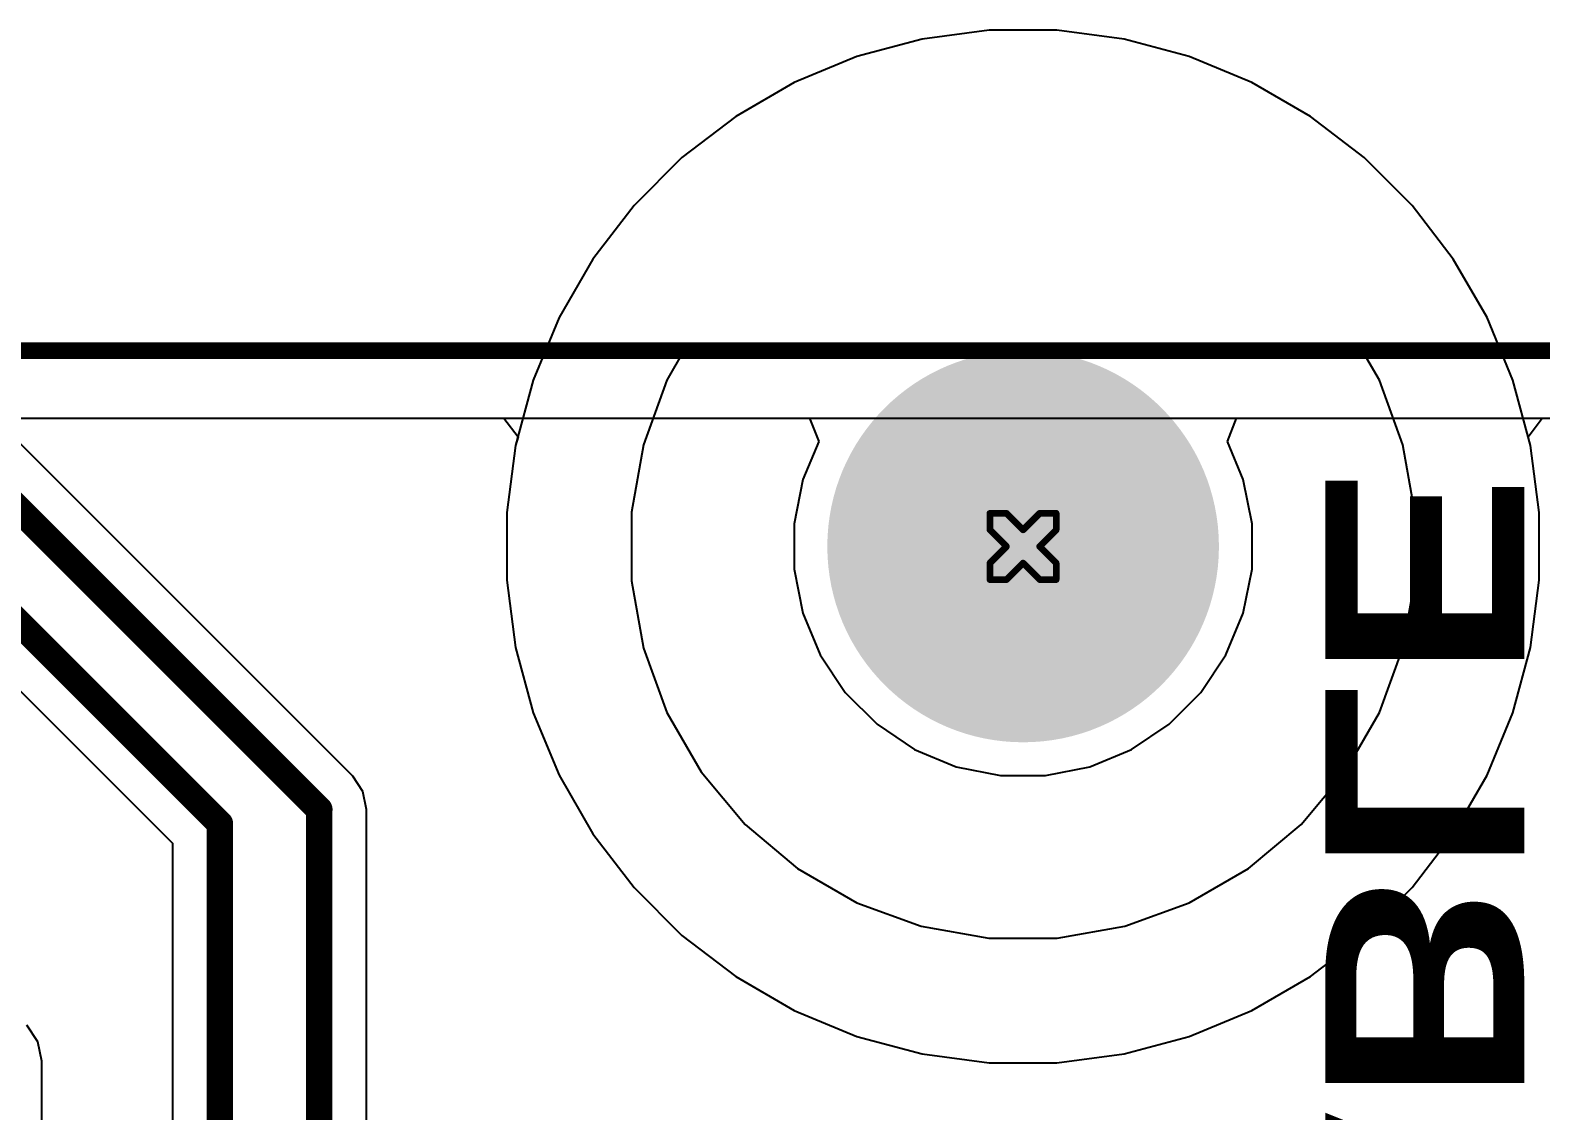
# Model space of a CAD drawing. Header units: inches. Extents: x -6 to 385, y -2 to 102.
# Drawn here: x 63.06 to 74.64, y 39.18 to 47.45 of the extents above; entities that cross this region are included whole.
import ezdxf

# ---------------------------------------------------------------- set-up
doc = ezdxf.new("R2010")
doc.units = ezdxf.units.IN
for name, color, linetype in [('Board outline', 216, 'Continuous'), ('Bottom Layer', 5, 'Continuous'), ('Bottom Overlay', 54, 'Continuous'), ('Bottom Solder', 6, 'Continuous'), ('Drill Drawing', 1, 'Continuous'), ('Layer 1', 16, 'Continuous'), ('Layer 2', 76, 'Continuous'), ('Multi-Layer', 9, 'Continuous'), ('Pad Holes', 156, 'Continuous'), ('Top Layer', 1, 'Continuous'), ('Top Solder', 216, 'Continuous')]:
    doc.layers.add(name, color=color, linetype=linetype)
doc.styles.add('Arial Black_Bold', font='', dxfattribs={"height": 0.2})
doc.styles.get('Arial Black_Bold').set_extended_font_data('Arial Black', bold=True)

msp = doc.modelspace()

# ---------------------------------------------------------------- hatches: boundary and pattern name
at = {"layer": 'Bottom Layer'}
h = msp.add_hatch(color=5, dxfattribs=at)
edge = h.paths.add_edge_path()
edge.add_arc((70.67, 43.5), 0.762, 0, 360)
at = {"layer": 'Bottom Solder'}
h = msp.add_hatch(color=6, dxfattribs=at)
edge = h.paths.add_edge_path()
edge.add_arc((70.67, 43.5), 0.864, 0, 360)
at = {"layer": 'Layer 1'}
h = msp.add_hatch(color=16, dxfattribs=at)
edge = h.paths.add_edge_path()
edge.add_arc((70.67, 43.5), 0.762, 0, 360)
at = {"layer": 'Layer 2'}
h = msp.add_hatch(color=76, dxfattribs=at)
edge = h.paths.add_edge_path()
edge.add_arc((70.67, 43.5), 0.762, 0, 360)
at = {"layer": 'Multi-Layer'}
h = msp.add_hatch(color=9, dxfattribs=at)
edge = h.paths.add_edge_path()
edge.add_arc((70.67, 43.5), 0.762, 0, 360)
at = {"layer": 'Pad Holes'}
h = msp.add_hatch(color=7, dxfattribs=at)
edge = h.paths.add_edge_path()
edge.add_arc((70.67, 43.5), 1.5, 0, 360)
at = {"layer": 'Top Layer'}
h = msp.add_hatch(color=1, dxfattribs=at)
edge = h.paths.add_edge_path()
edge.add_arc((70.67, 43.5), 0.762, 0, 360)
at = {"layer": 'Top Solder'}
h = msp.add_hatch(color=216, dxfattribs=at)
edge = h.paths.add_edge_path()
edge.add_arc((70.67, 43.5), 0.864, 0, 360)

# ---------------------------------------------------------------- linework, layer by layer
at = {"layer": 'Board outline'}
msp.add_lwpolyline([(0, 45, 0.127, 0.127, 0), (79.597, 45, 0.127, 0.127, 0)], format="xyseb", dxfattribs=at)
at = {"layer": 'Bottom Layer'}
for p, q in [((70.41, 47.455), (69.896, 47.387)), ((70.67, 47.455), (70.41, 47.455)), ((70.929, 47.455), (70.67, 47.455)), ((71.443, 47.387), (70.929, 47.455)), ((69.896, 47.387), (69.396, 47.253)), ((71.943, 47.253), (71.443, 47.387)), ((69.396, 47.253), (68.917, 47.055)), ((72.422, 47.055), (71.943, 47.253)), ((68.917, 47.055), (68.468, 46.795)), ((72.871, 46.795), (72.422, 47.055)), ((68.468, 46.795), (68.056, 46.48)), ((73.283, 46.48), (72.871, 46.795)), ((68.056, 46.48), (67.69, 46.113)), ((73.649, 46.113), (73.283, 46.48)), ((67.69, 46.113), (67.374, 45.702)), ((73.965, 45.702), (73.649, 46.113)), ((67.374, 45.702), (67.115, 45.253)), ((74.224, 45.253), (73.965, 45.702)), ((67.115, 45.253), (66.917, 44.774)), ((74.422, 44.774), (74.224, 45.253)), ((68.071, 45), (67.94, 44.773)), ((73.268, 45), (68.071, 45)), ((73.399, 44.773), (73.268, 45)), ((73.268, 45), (73.268, 45)), ((66.917, 44.774), (66.782, 44.273)), ((67.94, 44.773), (67.761, 44.279)), ((73.578, 44.279), (73.399, 44.773)), ((74.557, 44.273), (74.422, 44.774)), ((49.322, 44.482), (66.692, 44.482)), ((66.692, 44.482), (66.801, 44.341)), ((74.538, 44.341), (74.647, 44.482)), ((66.801, 44.341), (66.782, 44.273)), ((74.557, 44.273), (74.538, 44.341)), ((66.782, 44.273), (66.715, 43.759)), ((66.782, 44.273), (66.715, 43.759)), ((67.761, 44.279), (67.67, 43.762)), ((73.67, 43.762), (73.578, 44.279)), ((74.624, 43.759), (74.557, 44.273)), ((74.624, 43.759), (74.557, 44.273)), ((66.715, 43.759), (66.715, 43.5)), ((66.715, 43.759), (66.715, 43.241)), ((67.67, 43.762), (67.67, 43.238)), ((73.67, 43.238), (73.67, 43.762)), ((74.624, 43.5), (74.624, 43.759)), ((74.624, 43.241), (74.624, 43.759)), ((66.715, 43.5), (66.715, 43.5)), ((66.715, 43.5), (66.715, 43.241)), ((74.624, 43.241), (74.624, 43.5)), ((66.715, 43.241), (66.782, 42.727)), ((66.715, 43.241), (66.782, 42.727)), ((67.67, 43.238), (67.761, 42.721)), ((73.578, 42.721), (73.67, 43.238)), ((74.557, 42.727), (74.624, 43.241)), ((74.557, 42.727), (74.624, 43.241)), ((66.782, 42.727), (66.917, 42.226)), ((66.782, 42.727), (66.917, 42.226)), ((67.761, 42.721), (67.94, 42.227)), ((73.399, 42.227), (73.578, 42.721)), ((74.422, 42.226), (74.557, 42.727)), ((74.422, 42.226), (74.557, 42.727)), ((66.917, 42.226), (67.115, 41.747)), ((66.917, 42.226), (67.115, 41.747)), ((67.94, 42.227), (68.203, 41.773)), ((73.136, 41.773), (73.399, 42.227)), ((74.224, 41.747), (74.422, 42.226)), ((74.224, 41.747), (74.422, 42.226)), ((67.115, 41.747), (67.374, 41.298)), ((67.115, 41.747), (67.374, 41.298)), ((68.203, 41.773), (68.54, 41.371)), ((72.799, 41.371), (73.136, 41.773)), ((73.965, 41.298), (74.224, 41.747)), ((73.965, 41.298), (74.224, 41.747)), ((68.54, 41.371), (68.942, 41.033)), ((72.397, 41.033), (72.799, 41.371)), ((67.374, 41.298), (67.69, 40.887)), ((67.374, 41.298), (67.69, 40.887)), ((73.649, 40.887), (73.965, 41.298)), ((73.649, 40.887), (73.965, 41.298)), ((68.942, 41.033), (69.397, 40.771)), ((71.942, 40.771), (72.397, 41.033)), ((67.69, 40.887), (68.056, 40.52)), ((67.69, 40.887), (68.056, 40.52)), ((73.283, 40.52), (73.649, 40.887)), ((73.283, 40.52), (73.649, 40.887)), ((69.397, 40.771), (69.89, 40.591)), ((71.449, 40.591), (71.942, 40.771)), ((68.056, 40.52), (68.468, 40.205)), ((68.056, 40.52), (68.468, 40.205)), ((69.89, 40.591), (70.407, 40.5)), ((70.932, 40.5), (71.449, 40.591)), ((72.871, 40.205), (73.283, 40.52)), ((72.871, 40.205), (73.283, 40.52)), ((70.407, 40.5), (70.932, 40.5)), ((68.468, 40.205), (68.917, 39.945)), ((68.468, 40.205), (68.917, 39.945)), ((72.422, 39.945), (72.871, 40.205)), ((72.422, 39.945), (72.871, 40.205)), ((68.917, 39.945), (69.396, 39.747)), ((68.917, 39.945), (69.396, 39.747)), ((71.943, 39.747), (72.422, 39.945)), ((71.943, 39.747), (72.422, 39.945)), ((69.396, 39.747), (69.896, 39.613)), ((69.396, 39.747), (69.896, 39.613)), ((71.443, 39.613), (71.943, 39.747)), ((71.443, 39.613), (71.943, 39.747)), ((69.896, 39.613), (70.41, 39.545)), ((69.896, 39.613), (70.41, 39.545)), ((70.929, 39.545), (71.443, 39.613)), ((70.929, 39.545), (71.443, 39.613)), ((70.41, 39.545), (70.67, 39.545)), ((70.41, 39.545), (70.929, 39.545)), ((70.67, 39.545), (70.929, 39.545))]:
    msp.add_line(p, q, dxfattribs=at)
at = {"layer": 'Drill Drawing'}
for points in [[(70.416, 43.627, 0.0508, 0.0508, 0), (70.416, 43.754, 0.0508, 0.0508, 0)], [(70.416, 43.754, 0.0508, 0.0508, 0), (70.543, 43.754, 0.0508, 0.0508, 0)], [(70.543, 43.754, 0.0508, 0.0508, 0), (70.67, 43.627, 0.0508, 0.0508, 0)], [(70.67, 43.627, 0.0508, 0.0508, 0), (70.797, 43.754, 0.0508, 0.0508, 0)], [(70.797, 43.754, 0.0508, 0.0508, 0), (70.924, 43.754, 0.0508, 0.0508, 0)], [(70.924, 43.627, 0.0508, 0.0508, 0), (70.924, 43.754, 0.0508, 0.0508, 0)], [(70.416, 43.627, 0.0508, 0.0508, 0), (70.543, 43.5, 0.0508, 0.0508, 0)], [(70.797, 43.5, 0.0508, 0.0508, 0), (70.924, 43.627, 0.0508, 0.0508, 0)], [(70.416, 43.373, 0.0508, 0.0508, 0), (70.543, 43.5, 0.0508, 0.0508, 0)], [(70.797, 43.5, 0.0508, 0.0508, 0), (70.924, 43.373, 0.0508, 0.0508, 0)], [(70.416, 43.246, 0.0508, 0.0508, 0), (70.416, 43.373, 0.0508, 0.0508, 0)], [(70.543, 43.246, 0.0508, 0.0508, 0), (70.67, 43.373, 0.0508, 0.0508, 0)], [(70.67, 43.373, 0.0508, 0.0508, 0), (70.797, 43.246, 0.0508, 0.0508, 0)], [(70.924, 43.246, 0.0508, 0.0508, 0), (70.924, 43.373, 0.0508, 0.0508, 0)], [(70.416, 43.246, 0.0508, 0.0508, 0), (70.543, 43.246, 0.0508, 0.0508, 0)], [(70.797, 43.246, 0.0508, 0.0508, 0), (70.924, 43.246, 0.0508, 0.0508, 0)]]:
    msp.add_lwpolyline(points, format="xyseb", dxfattribs=at)
for points in [[(70.403, 43.754, 0.0254, 0.0254, 1), (70.428, 43.754, 0.0254, 0.0254, 1)], [(70.403, 43.754, 0.0254, 0.0254, 1), (70.428, 43.754, 0.0254, 0.0254, 1)], [(70.53, 43.754, 0.0254, 0.0254, 1), (70.555, 43.754, 0.0254, 0.0254, 1)], [(70.53, 43.754, 0.0254, 0.0254, 1), (70.555, 43.754, 0.0254, 0.0254, 1)], [(70.784, 43.754, 0.0254, 0.0254, 1), (70.809, 43.754, 0.0254, 0.0254, 1)], [(70.784, 43.754, 0.0254, 0.0254, 1), (70.809, 43.754, 0.0254, 0.0254, 1)], [(70.911, 43.754, 0.0254, 0.0254, 1), (70.936, 43.754, 0.0254, 0.0254, 1)], [(70.911, 43.754, 0.0254, 0.0254, 1), (70.936, 43.754, 0.0254, 0.0254, 1)], [(70.403, 43.627, 0.0254, 0.0254, 1), (70.428, 43.627, 0.0254, 0.0254, 1)], [(70.403, 43.627, 0.0254, 0.0254, 1), (70.428, 43.627, 0.0254, 0.0254, 1)], [(70.657, 43.627, 0.0254, 0.0254, 1), (70.682, 43.627, 0.0254, 0.0254, 1)], [(70.657, 43.627, 0.0254, 0.0254, 1), (70.682, 43.627, 0.0254, 0.0254, 1)], [(70.911, 43.627, 0.0254, 0.0254, 1), (70.936, 43.627, 0.0254, 0.0254, 1)], [(70.911, 43.627, 0.0254, 0.0254, 1), (70.936, 43.627, 0.0254, 0.0254, 1)], [(70.53, 43.5, 0.0254, 0.0254, 1), (70.555, 43.5, 0.0254, 0.0254, 1)], [(70.53, 43.5, 0.0254, 0.0254, 1), (70.555, 43.5, 0.0254, 0.0254, 1)], [(70.784, 43.5, 0.0254, 0.0254, 1), (70.809, 43.5, 0.0254, 0.0254, 1)], [(70.784, 43.5, 0.0254, 0.0254, 1), (70.809, 43.5, 0.0254, 0.0254, 1)], [(70.403, 43.373, 0.0254, 0.0254, 1), (70.428, 43.373, 0.0254, 0.0254, 1)], [(70.403, 43.373, 0.0254, 0.0254, 1), (70.428, 43.373, 0.0254, 0.0254, 1)], [(70.657, 43.373, 0.0254, 0.0254, 1), (70.682, 43.373, 0.0254, 0.0254, 1)], [(70.657, 43.373, 0.0254, 0.0254, 1), (70.682, 43.373, 0.0254, 0.0254, 1)], [(70.911, 43.373, 0.0254, 0.0254, 1), (70.936, 43.373, 0.0254, 0.0254, 1)], [(70.911, 43.373, 0.0254, 0.0254, 1), (70.936, 43.373, 0.0254, 0.0254, 1)], [(70.403, 43.246, 0.0254, 0.0254, 1), (70.428, 43.246, 0.0254, 0.0254, 1)], [(70.403, 43.246, 0.0254, 0.0254, 1), (70.428, 43.246, 0.0254, 0.0254, 1)], [(70.53, 43.246, 0.0254, 0.0254, 1), (70.555, 43.246, 0.0254, 0.0254, 1)], [(70.53, 43.246, 0.0254, 0.0254, 1), (70.555, 43.246, 0.0254, 0.0254, 1)], [(70.784, 43.246, 0.0254, 0.0254, 1), (70.809, 43.246, 0.0254, 0.0254, 1)], [(70.784, 43.246, 0.0254, 0.0254, 1), (70.809, 43.246, 0.0254, 0.0254, 1)], [(70.911, 43.246, 0.0254, 0.0254, 1), (70.936, 43.246, 0.0254, 0.0254, 1)], [(70.911, 43.246, 0.0254, 0.0254, 1), (70.936, 43.246, 0.0254, 0.0254, 1)]]:
    msp.add_lwpolyline(points, format="xyseb", close=True, dxfattribs=at)
at = {"layer": 'Layer 1'}
msp.add_line((47.146, 44.482), (79.294, 44.482), dxfattribs=at)
at = {"layer": 'Layer 2'}
for p, q in [((47.146, 44.482), (69.034, 44.482)), ((69.034, 44.482), (69.104, 44.304)), ((72.235, 44.304), (72.305, 44.482)), ((72.305, 44.482), (79.294, 44.482)), ((69.104, 44.304), (68.983, 44.012)), ((72.356, 44.012), (72.235, 44.304)), ((68.983, 44.012), (68.916, 43.673)), ((72.424, 43.673), (72.356, 44.012)), ((68.916, 43.673), (68.916, 43.327)), ((72.424, 43.327), (72.424, 43.673)), ((68.916, 43.327), (68.983, 42.988)), ((72.356, 42.988), (72.424, 43.327)), ((68.983, 42.988), (69.115, 42.669)), ((72.224, 42.669), (72.356, 42.988)), ((69.115, 42.669), (69.307, 42.382)), ((72.032, 42.382), (72.224, 42.669)), ((69.307, 42.382), (69.551, 42.138)), ((71.788, 42.138), (72.032, 42.382)), ((69.551, 42.138), (69.839, 41.946)), ((71.5, 41.946), (71.788, 42.138)), ((69.839, 41.946), (70.158, 41.813)), ((71.181, 41.813), (71.5, 41.946)), ((70.158, 41.813), (70.497, 41.746)), ((70.842, 41.746), (71.181, 41.813)), ((70.497, 41.746), (70.842, 41.746))]:
    msp.add_line(p, q, dxfattribs=at)
at = {"layer": 'Top Layer'}
for p, q in [((70.41, 47.455), (69.896, 47.387)), ((70.67, 47.455), (70.41, 47.455)), ((70.929, 47.455), (70.67, 47.455)), ((71.443, 47.387), (70.929, 47.455)), ((69.896, 47.387), (69.396, 47.253)), ((71.943, 47.253), (71.443, 47.387)), ((69.396, 47.253), (68.917, 47.055)), ((72.422, 47.055), (71.943, 47.253)), ((68.917, 47.055), (68.468, 46.795)), ((72.871, 46.795), (72.422, 47.055)), ((68.468, 46.795), (68.056, 46.48)), ((73.283, 46.48), (72.871, 46.795)), ((68.056, 46.48), (67.69, 46.113)), ((73.649, 46.113), (73.283, 46.48)), ((67.69, 46.113), (67.374, 45.702)), ((73.965, 45.702), (73.649, 46.113)), ((67.374, 45.702), (67.115, 45.253)), ((74.224, 45.253), (73.965, 45.702)), ((67.115, 45.253), (66.917, 44.774)), ((74.422, 44.774), (74.224, 45.253)), ((68.071, 45), (67.94, 44.773)), ((73.268, 45), (68.071, 45)), ((73.399, 44.773), (73.268, 45)), ((73.268, 45), (73.268, 45)), ((66.917, 44.774), (66.782, 44.273)), ((67.94, 44.773), (67.761, 44.279)), ((73.578, 44.279), (73.399, 44.773)), ((74.557, 44.273), (74.422, 44.774)), ((63.026, 44.482), (66.692, 44.482)), ((66.692, 44.482), (66.801, 44.341)), ((74.538, 44.341), (74.647, 44.482)), ((66.801, 44.341), (66.782, 44.273)), ((74.557, 44.273), (74.538, 44.341)), ((65.534, 41.741), (62.958, 44.318)), ((66.782, 44.273), (66.715, 43.759)), ((66.782, 44.273), (66.715, 43.759)), ((67.761, 44.279), (67.67, 43.762)), ((73.67, 43.762), (73.578, 44.279)), ((74.624, 43.759), (74.557, 44.273)), ((74.624, 43.759), (74.557, 44.273)), ((61.614, 43.766), (64.153, 41.226)), ((66.715, 43.759), (66.715, 43.5)), ((66.715, 43.759), (66.715, 43.241)), ((67.67, 43.762), (67.67, 43.238)), ((73.67, 43.238), (73.67, 43.762)), ((74.624, 43.5), (74.624, 43.759)), ((74.624, 43.241), (74.624, 43.759)), ((66.715, 43.5), (66.715, 43.5)), ((66.715, 43.5), (66.715, 43.241)), ((74.624, 43.241), (74.624, 43.5)), ((66.715, 43.241), (66.782, 42.727)), ((66.715, 43.241), (66.782, 42.727)), ((67.67, 43.238), (67.761, 42.721)), ((73.578, 42.721), (73.67, 43.238)), ((74.557, 42.727), (74.624, 43.241)), ((74.557, 42.727), (74.624, 43.241)), ((66.782, 42.727), (66.917, 42.226)), ((66.782, 42.727), (66.917, 42.226)), ((67.761, 42.721), (67.94, 42.227)), ((73.399, 42.227), (73.578, 42.721)), ((74.422, 42.226), (74.557, 42.727)), ((74.422, 42.226), (74.557, 42.727)), ((66.917, 42.226), (67.115, 41.747)), ((66.917, 42.226), (67.115, 41.747)), ((67.94, 42.227), (68.203, 41.773)), ((73.136, 41.773), (73.399, 42.227)), ((74.224, 41.747), (74.422, 42.226)), ((74.224, 41.747), (74.422, 42.226)), ((65.613, 41.624), (65.534, 41.741)), ((65.534, 41.741), (65.534, 41.741)), ((67.115, 41.747), (67.374, 41.298)), ((67.115, 41.747), (67.374, 41.298)), ((68.203, 41.773), (68.54, 41.371)), ((72.799, 41.371), (73.136, 41.773)), ((73.965, 41.298), (74.224, 41.747)), ((73.965, 41.298), (74.224, 41.747)), ((65.641, 41.485), (65.613, 41.624)), ((65.641, 33.22), (65.641, 41.485)), ((65.641, 41.485), (65.641, 41.485)), ((68.54, 41.371), (68.942, 41.033)), ((72.397, 41.033), (72.799, 41.371)), ((64.153, 41.226), (64.153, 34.22)), ((67.374, 41.298), (67.69, 40.887)), ((67.374, 41.298), (67.69, 40.887)), ((73.649, 40.887), (73.965, 41.298)), ((73.649, 40.887), (73.965, 41.298)), ((68.942, 41.033), (69.397, 40.771)), ((71.942, 40.771), (72.397, 41.033)), ((67.69, 40.887), (68.056, 40.52)), ((67.69, 40.887), (68.056, 40.52)), ((73.283, 40.52), (73.649, 40.887)), ((73.283, 40.52), (73.649, 40.887)), ((69.397, 40.771), (69.89, 40.591)), ((71.449, 40.591), (71.942, 40.771)), ((68.056, 40.52), (68.468, 40.205)), ((68.056, 40.52), (68.468, 40.205)), ((69.89, 40.591), (70.407, 40.5)), ((70.932, 40.5), (71.449, 40.591)), ((72.871, 40.205), (73.283, 40.52)), ((72.871, 40.205), (73.283, 40.52)), ((70.407, 40.5), (70.932, 40.5)), ((68.468, 40.205), (68.917, 39.945)), ((68.468, 40.205), (68.917, 39.945)), ((72.422, 39.945), (72.871, 40.205)), ((72.422, 39.945), (72.871, 40.205)), ((68.917, 39.945), (69.396, 39.747)), ((68.917, 39.945), (69.396, 39.747)), ((71.943, 39.747), (72.422, 39.945)), ((71.943, 39.747), (72.422, 39.945)), ((63.122, 39.706), (63.038, 39.832)), ((63.152, 39.557), (63.122, 39.706)), ((69.396, 39.747), (69.896, 39.613)), ((69.396, 39.747), (69.896, 39.613)), ((71.443, 39.613), (71.943, 39.747)), ((71.443, 39.613), (71.943, 39.747)), ((69.896, 39.613), (70.41, 39.545)), ((69.896, 39.613), (70.41, 39.545)), ((70.929, 39.545), (71.443, 39.613)), ((70.929, 39.545), (71.443, 39.613)), ((63.152, 26.194), (63.152, 39.557)), ((70.41, 39.545), (70.67, 39.545)), ((70.41, 39.545), (70.929, 39.545)), ((70.67, 39.545), (70.929, 39.545))]:
    msp.add_line(p, q, dxfattribs=at)
for points in [[(62.245, 44.518, 0.203, 0.203, 0), (65.278, 41.485, 0.203, 0.203, 0)], [(61.764, 44.129, 0.203, 0.203, 0), (64.516, 41.377, 0.203, 0.203, 0)], [(65.278, 32.799, 0.203, 0.203, 0), (65.278, 41.485, 0.203, 0.203, 0)], [(64.516, 33.799, 0.203, 0.203, 0), (64.516, 41.377, 0.203, 0.203, 0)]]:
    msp.add_lwpolyline(points, format="xyseb", dxfattribs=at)
for points in [[(65.227, 41.485, 0.102, 0.102, 1), (65.329, 41.485, 0.102, 0.102, 1)], [(65.227, 41.485, 0.102, 0.102, 1), (65.329, 41.485, 0.102, 0.102, 1)], [(64.465, 41.377, 0.102, 0.102, 1), (64.567, 41.377, 0.102, 0.102, 1)], [(64.465, 41.377, 0.102, 0.102, 1), (64.567, 41.377, 0.102, 0.102, 1)]]:
    msp.add_lwpolyline(points, format="xyseb", close=True, dxfattribs=at)

# ---------------------------------------------------------------- texts
at = {"layer": 'Bottom Overlay', "style": 'Arial Black_Bold', "text_generation_flag": 2}
msp.add_text('ENABLE', height=1.524, rotation=270, dxfattribs=at).set_placement((72.985, 34.082))

doc.saveas('drawing.dxf')
